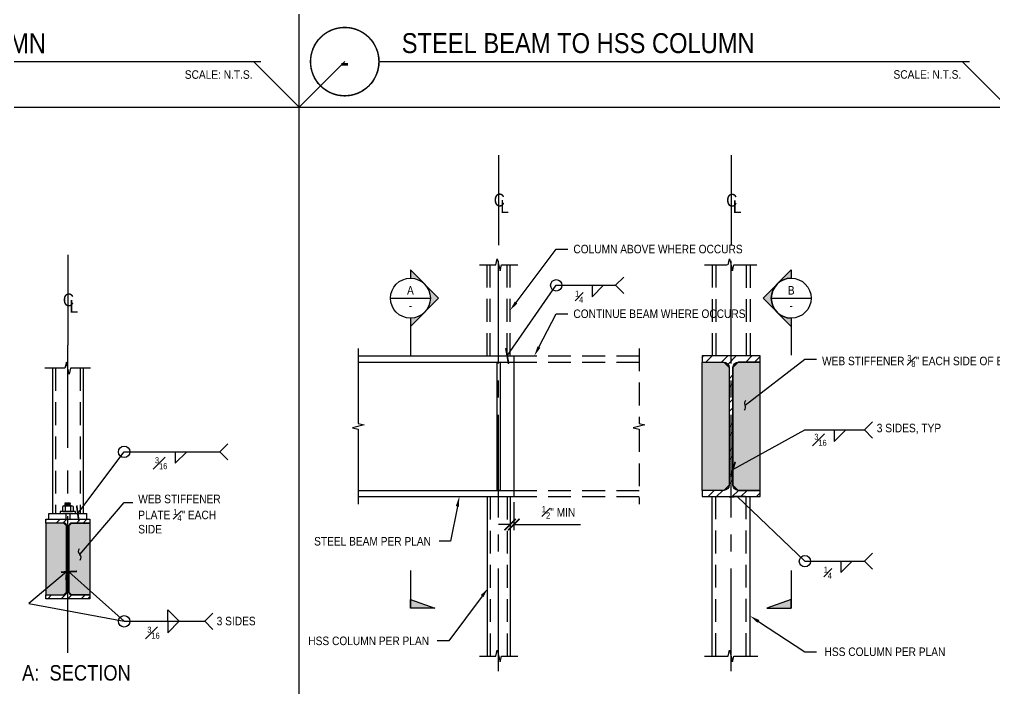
# Model space of a CAD drawing. Header units: inches. Extents: x -16404 to 14624, y -1591 to 16152.
# Drawn here: x -8579.1 to -8450.9, y 8639.5 to 8727.5 of the extents above; entities that cross this region are included whole.
import ezdxf
from ezdxf import colors
from ezdxf.entities.mleader import LeaderData, LeaderLine
from ezdxf.enums import TextEntityAlignment as Align
from ezdxf.math import Vec2, Vec3

# ---------------------------------------------------------------- set-up
doc = ezdxf.new("R2010")
doc.units = ezdxf.units.IN
doc.header["$LTSCALE"] = 24
doc.header["$MEASUREMENT"] = 0
for name, pattern in [('CENTER2', [1.125, 0.75, -0.125, 0.125, -0.125]), ('DASHED2', [0.375, 0.25, -0.125]), ('HIDDEN2', [0.1875, 0.125, -0.0625]), ('PHANTOM2', [1.25, 0.625, -0.125, 0.125, -0.125, 0.125, -0.125])]:
    doc.linetypes.add(name, pattern=pattern)
doc.layers.get('0').update_dxf_attribs({"linetype": 'CONTINUOUS'})
doc.layers.get('DefPoints').update_dxf_attribs({"color": 251, "linetype": 'CONTINUOUS'})
for name, color, linetype in [('S-ANNO-DIMS', 2, 'CONTINUOUS'), ('S-ANNO-NOTE', 4, 'CONTINUOUS'), ('S-BOLT', 2, 'CONTINUOUS'), ('S-BREAK', 2, 'CONTINUOUS'), ('S-DETL-SYMB', 4, 'CONTINUOUS'), ('S-DETL-SYMB @ 1', 4, 'CONTINUOUS'), ('S-GRID', 1, 'CENTER2'), ('S-STEEL', 4, 'CONTINUOUS'), ('S-WOOD', 3, 'CONTINUOUS')]:
    doc.layers.add(name, color=color, linetype=linetype)
doc.layers.add('S-ANNO-GRID-NONPLOT', color=251, linetype='CONTINUOUS', plot=False)
doc.layers.add('S-HATCH1', color=1, linetype='CONTINUOUS', transparency=0.5)
doc.layers.add('S-POCHE-237', color=7, linetype='CONTINUOUS', true_color=0xededed, transparency=0.8)
doc.styles.add('Arial', font='arial.ttf', dxfattribs={"width": 0.85})
doc.dimstyles.new('DIM-12$0', dxfattribs={"dimscale": 12, "dimtxt": 0.09375, "dimasz": 0.109375, "dimexe": 0.0625, "dimexo": 0.0625, "dimgap": 0.0625, "dimtad": 1, "dimdec": 4, "dimzin": 11, "dimdsep": 46, "dimlunit": 4, "dimtxsty": 'Arial', "dimblk": 'ARCHTICK', "dimblk1": 'ARCHTICK', "dimblk2": 'ARCHTICK', "dimsah": 1, "dimcen": 0.125, "dimdle": 0.0625, "dimclrd": 256, "dimclre": 256, "dimclrt": 4, "dimadec": 0, "dimazin": 0, "dimtfac": 0.75, "dimtdec": 4, "dimtofl": 0, "dimtmove": 0, "dimatfit": 3, "dimldrblk": 'ARCHTICK', "dimfxl": 1, "dimfrac": 1, "dimtolj": 1, "dimtzin": 11, "dimarcsym": 0})
doc.dimstyles.new('DIM-12$7', dxfattribs={"dimscale": 12, "dimtxt": 0.09375, "dimasz": 0.125, "dimexe": 0.0625, "dimexo": 0.0625, "dimgap": 0.0625, "dimtad": 1, "dimdec": 4, "dimzin": 11, "dimdsep": 46, "dimlunit": 4, "dimtxsty": 'Arial', "dimblk": 'ARCHTICK', "dimcen": 0.125, "dimclrd": 256, "dimclre": 256, "dimclrt": 4, "dimadec": 0, "dimazin": 0, "dimtfac": 0.75, "dimtdec": 4, "dimtofl": 0, "dimtmove": 0, "dimatfit": 3, "dimldrblk": 'ARCHTICK', "dimfxl": 1, "dimfrac": 1, "dimtolj": 1, "dimtzin": 11, "dimarcsym": 0})

# ---------------------------------------------------------------- blocks, each defined once
blk = doc.blocks.new('nut-f-h')
for p, q in [((-0.8434029062834156, -0.0625), (-0.8434029062834156, 0)), ((0.8440970937165844, 0), (-0.8434029062834156, 0)), ((0.8440970937165844, -0.0625), (0.8440970937165844, 0)), ((-0.8434029062834156, -0.0625), (-0.9381941874331119, -0.0625)), ((-0.9381941874331119, -0.8749999999974563), (-0.9381941874331119, -0.0625)), ((0.8440970937165844, -0.0625), (-0.8434029062834156, -0.0625)), ((0.703298546858278, -1.000000250969521), (-0.7039927342914183, -1.000000250969521)), ((-0.3917468275688663, -1), (-0.4999999973652649, -1.062499996722579)), ((-0.5, -1.062500000087567), (0.5, -1.125)), ((-0.3917468181077624, -1.124999996722579), (-0.4999999935808148, -1.062499996722579)), ((-0.3917468218922124, -1.124999996722579), (-0.4999999973652649, -1.187499996722579)), ((-0.5, -1.187500000087567), (0.5, -1.25)), ((-0.3917468181077908, -1.249999996722579), (-0.4999999935808432, -1.187499996722579)), ((-0.3917468218922124, -1.249999996722579), (-0.4999999973652649, -1.312499996722579)), ((-0.5, -1.312500000087553), (0.5, -1.375)), ((-0.3917468181077908, -1.374999996722579), (-0.4999999935808432, -1.312499996722579)), ((-0.3917468218922124, -1.374999996722579), (-0.4999999973652649, -1.437499996722579)), ((-0.5, -1.437500000087553), (0.08775216669600638, -1.474234510454593)), ((-0.3917468181077766, -1.499999996722579), (-0.499999993580829, -1.437499996722579)), ((-0.4690970937165844, -0.87500000000027), (-0.4690970937165844, -0.0625)), ((0.3917468199999945, -1.0625), (-0.3917468298866424, -1)), ((0.3917468199999945, -1.1875), (-0.3917468322786988, -1.124999999809177)), ((0.3917468199999945, -1.3125), (-0.3917468322786988, -1.249999999809177)), ((0.3917468199999945, -1.4375), (-0.3917468322786988, -1.374999999809177)), ((-0.3917468275688805, -1.5), (0.5, -1.5)), ((-0.3917468218922124, -1.499999996722579), (-0.3917468275688805, -1.5)), ((0.5, -1), (0.3917468245269475, -1.0625)), ((0.5, -1.125), (0.3917468245269475, -1.0625)), ((0.5, -1.125), (0.3917468245269475, -1.1875)), ((0.5, -1.25), (0.3917468245269475, -1.1875)), ((0.5, -1.25), (0.3917468245269475, -1.3125)), ((0.5, -1.374999999999986), (0.3917468245269475, -1.312499999999986)), ((0.5, -1.375), (0.3917468245269475, -1.4375)), ((0.5, -1.5), (0.3917468245269333, -1.4375)), ((0.4690970937165844, -0.8750000000032543), (0.4690970937165844, -0.0625)), ((0.9381941874331403, -0.0625), (0.8440970937165844, -0.0625)), ((0.9381941874331261, -0.8750000000032543), (0.9381941874331403, -0.0625))]:
    blk.add_line(p, q)
for centre, radius, start, end in [((-0.7036456405748623, -0.717448965856704), 0.2825514983024366, 213.8900615597738, 326.1099384402262), ((0, -0.05729166666662877), 0.9427083333333729, 240.158275835316, 299.8417241646839), ((0.7036456405748481, -0.7174489658567182), 0.2825514983024169, 213.8900615597729, 326.109938440227)]:
    blk.add_arc(centre, radius, start, end)
blk = doc.blocks.new('SCAD-W10X30')
blk.add_lwpolyline([(2.905000000000001, -4.725000000000001), (2.905000000000001, -5.235000000000003), (-2.904999999999998, -5.235000000000003), (-2.904999999999998, -4.725000000000001), (-0.5, -4.725000000000001, 0.414213562373095), (-0.1499999999999986, -4.375), (-0.1499999999999986, 4.375, 0.414213562373095), (-0.5, 4.725000000000001), (-2.904999999999998, 4.725000000000001), (-2.904999999999998, 5.234999999999999), (2.905000000000001, 5.234999999999999), (2.905000000000001, 4.725000000000001), (0.5, 4.725000000000001, 0.414213562373095), (0.1499999999999986, 4.375), (0.1499999999999986, -4.375, 0.4142135623730949), (0.5, -4.725000000000001)], format="xyb", close=True)
blk = doc.blocks.new('_ARCHTICK')
at = {"color": 0, "linetype": 'ByBlock', "const_width": 0.15}
blk.add_lwpolyline([(-0.5, -0.5), (0.5, 0.5)], dxfattribs=at)
blk = doc.blocks.new('*U321')
at = {"const_width": 0.1875}
for points in [[(-4.5, 1.2e-15, -1), (4.5, 0, 3.732050807568882)], [(-4.5, 0, 1), (4.5, 0, -3.732050807568882)]]:
    blk.add_lwpolyline(points, format="xyb", dxfattribs=at)
blk.add_lwpolyline([(4.5, 0), (82.20909887525063, 0)], dxfattribs=at)
blk.add_circle((0, 0), 4.5)
at = {"style": 'Arial', "width": 0.85}
for tag, p in [('DWG_TITLE_1', (7.5, 6.1875)), ('DWG_TITLE_2', (7.5, 2.4375))]:
    blk.add_attdef(tag, text='', height=2.625, dxfattribs=at).set_placement(p, align=Align.MIDDLE_LEFT)
blk.add_attdef('#', text='', height=3, dxfattribs=at).set_placement((0, 0), align=Align.MIDDLE_CENTER)
blk.add_attdef('SCALE', text='', height=1.125, dxfattribs=at).set_placement((81.08409887525063, -1.125), align=Align.TOP_RIGHT)
blk = doc.blocks.new('W18x71')
at = {"layer": 'S-HATCH1'}
h = blk.add_hatch(dxfattribs=at)
h.set_pattern_fill('STEEL', color=256, scale=18, style=0)
h.set_pattern_definition([(45, (-259.0769924828237, -416.8763912706335), (-1.590990257669732, 1.590990257669732), []), (45, (-259.0769924828237, -415.7513912706335), (-1.590990257669732, 1.590990257669732), [])])
edge = h.paths.add_edge_path()
edge.add_line((3.8125, -9.25), (3.8125, -8.4375))
edge.add_line((3.8125, -8.4375), (0.9375, -8.4375))
edge.add_arc((0.9375, -7.75), 0.6875, 180, 270, ccw=False)
edge.add_line((0.25, -7.75), (0.25, 7.75))
edge.add_arc((0.9375, 7.75), 0.6875, 90, 180, ccw=False)
edge.add_line((0.9375, 8.4375), (3.8125, 8.4375))
edge.add_line((3.8125, 8.4375), (3.8125, 9.25))
edge.add_line((3.8125, 9.25), (-3.8125, 9.25))
edge.add_line((-3.8125, 9.25), (-3.8125, 8.4375))
edge.add_line((-3.8125, 8.4375), (-0.9375, 8.4375))
edge.add_arc((-0.9375, 7.75), 0.6875, 0, 90, ccw=False)
edge.add_line((-0.25, 7.75), (-0.25, -7.75))
edge.add_arc((-0.9375, -7.75), 0.6875, -90, 0, ccw=False)
edge.add_line((-0.9375, -8.4375), (-3.8125, -8.4375))
edge.add_line((-3.8125, -8.4375), (-3.8125, -9.25))
edge.add_line((-3.8125, -9.25), (3.8125, -9.25))
at = {"layer": 'S-STEEL'}
blk.add_lwpolyline([(3.8125, -9.25), (3.8125, -8.4375), (0.9375, -8.4375, -0.4142135623730958), (0.25, -7.75), (0.25, 7.75, -0.4142135623730958), (0.9375, 8.4375), (3.8125, 8.4375), (3.8125, 9.25), (-3.8125, 9.25), (-3.8125, 8.4375), (-0.9375, 8.4375, -0.4142135623730952), (-0.25, 7.75), (-0.25, -7.75, -0.4142135623730952), (-0.9375, -8.4375), (-3.8125, -8.4375), (-3.8125, -9.25)], format="xyb", close=True, dxfattribs=at)
blk = doc.blocks.new('*D1092')
at = {"layer": 'DefPoints', "color": 0, "transparency": 16777216}
for p in [(-8514.575475028178, 8664.766499146152), (-8514.075475028178, 8664.766499146152), (-8514.075475028178, 8661.086393393043)]:
    blk.add_point(p, dxfattribs=at)
at = {"layer": 'S-ANNO-DIMS', "lineweight": -2, "transparency": 16777216}
for p, q in [((-8514.575475028178, 8664.016499146152), (-8514.575475028178, 8660.336393393043)), ((-8514.075475028178, 8664.016499146152), (-8514.075475028178, 8660.336393393043)), ((-8514.575475028178, 8661.086393393043), (-8516.075475028178, 8661.086393393043)), ((-8514.075475028178, 8661.086393393043), (-8505.3226239453, 8661.086393393043))]:
    blk.add_line(p, q, dxfattribs=at)
at = {"layer": 'S-ANNO-DIMS', "lineweight": -2, "transparency": 16777216, "xscale": 1.5, "yscale": 1.5, "zscale": 1.5}
blk.add_blockref('_ARCHTICK', (-8514.575475028178, 8661.086393393043), dxfattribs=at)
at = {"layer": 'S-ANNO-DIMS', "lineweight": -2, "transparency": 16777216, "xscale": 1.5, "yscale": 1.5, "zscale": 1.5, "rotation": 180}
blk.add_blockref('_ARCHTICK', (-8514.075475028178, 8661.086393393043), dxfattribs=at)
at = {"layer": 'S-ANNO-DIMS', "color": 4, "transparency": 16777216, "insert": (-8508.199049486739, 8662.683980364394), "char_height": 1.125, "attachment_point": 5, "style": 'Arial'}
blk.add_mtext('\\A1;{\\H0.75x;\\S1#2;}" MIN', dxfattribs=at)
blk = doc.blocks.new('_Integral')
at = {"color": 0, "linetype": 'ByBlock', "lineweight": -2}
for centre, start, end in [((0.44488802, -0.09133463), 101.9999999980396, 167.9999999799194), ((-0.44488802, 0.09133463), 282.0000000215427, 348.0000000034225)]:
    blk.add_arc(centre, 0.45416667, start, end, dxfattribs=at)
blk = doc.blocks.new('*U347')
at = {"layer": 'S-DETL-SYMB'}
h = blk.add_hatch(color=4, dxfattribs=at)
edge = h.paths.add_edge_path()
edge.add_line((2.00990860559658e-16, -0.2186638013036157), (2.512692598369578e-16, -0.3092373134036285))
edge.add_line((2.512692598369578e-16, -0.3092373134036285), (-0.3092373134036276, -8.326672684688674e-16))
edge.add_line((-0.3092373134036276, -8.062276525056651e-16), (5.551115123125783e-17, 0.3092373134036273))
edge.add_line((6.3316850012998e-17, 0.3092373134036273), (2.689652248802715e-16, 0.2186638013036141))
edge.add_arc((3.684991154925982e-16, -7.771561172376096e-16), 0.2186638013036149, 90.00000000000001, 269.9999999999999)
blk.add_line((-0.218663801303615, -2.553819195925602e-16), (0.2186638013036148, -4.107518951825337e-16), dxfattribs=at)
at = {"layer": 'S-DETL-SYMB', "color": 2, "linetype": 'PHANTOM2'}
for p, q in [((6.422000482629853e-17, -0.3125000000000007), (1.599493160107956e-16, -0.6257543621991327)), ((2.360588109794749e-15, -2.986030690630658), (2.417603591603951e-15, -3.398811515046192))]:
    blk.add_line(p, q, dxfattribs=at)
at = {"layer": 'S-DETL-SYMB'}
blk.add_lwpolyline([(2.00990860559658e-16, -0.2186638013036157), (2.512692598369578e-16, -0.3092373134036285), (-0.3092373134036276, -8.062276525056651e-16), (6.3316850012998e-17, 0.3092373134036273), (2.689652248802715e-16, 0.2186638013036141, 0.9999999999999994)], format="xyb", close=True, dxfattribs=at)
blk.add_lwpolyline([(1.691277598709462e-15, -3.302876561751491), (-0.2672128219740753, -3.398811515046192), (1.74453219571652e-15, -3.398811515046192)], close=True, dxfattribs=at)
blk.add_circle((-5.551115123125783e-17, -2.553819195925602e-16), 0.2186638013036149, dxfattribs=at)
blk.add_solid([(-0.2672128219740753, -3.398811515046192), (1.691277598709462e-15, -3.302876561751491), (1.74453219571652e-15, -3.398811515046192)], dxfattribs=at)
at = {"layer": 'S-DETL-SYMB', "style": 'Arial', "width": 0.85, "flags": 8}
blk.add_attdef('VIEWNUMBER', text='', height=0.09375, dxfattribs=at).set_placement((5.551115123125783e-16, 0.01084026003146799), align=Align.BOTTOM_CENTER)
blk.add_attdef('SHEETNUMBER', text='', height=0.09375, dxfattribs=at).set_placement((-5.551115123125783e-17, -0.03245903127293237), align=Align.TOP_CENTER)
blk = doc.blocks.new('CL-V12')
at = {"layer": 'DefPoints'}
blk.add_line((0, 5.936025320726912), (0, -5.936025320726912), dxfattribs=at)
at = {"layer": 'S-ANNO-NOTE', "color": 4, "char_height": 1.6875, "attachment_point": 5, "style": 'Arial'}
for s, insert, width in [('C', (0.0879226104952977, 0), 1.384716916780355), ('L', (0.7932882397290086, -0.8449597052604076), 1.059878922237381)]:
    blk.add_mtext(s, dxfattribs=dict(at, insert=insert, width=width))
blk = doc.blocks.new('*U348')
at = {"layer": 'S-DETL-SYMB'}
h = blk.add_hatch(color=4, dxfattribs=at)
edge = h.paths.add_edge_path()
edge.add_line((3.785712025942849e-16, -0.2186638013036157), (4.296612985857736e-16, -0.3092373134036285))
edge.add_line((4.296612985857736e-16, -0.3092373134036285), (0.309237313403628, -4.440892098500626e-16))
edge.add_line((0.309237313403628, -4.601339611616144e-16), (-5.551115123125783e-17, 0.3092373134036273))
edge.add_line((-7.457367427836876e-17, 0.3092373134036273), (-1.788535538768534e-16, 0.2186638013036141))
edge.add_arc((-3.36622484139177e-17, -7.771561172376098e-16), 0.2186638013036149, -89.99999999999989, 90.00000000000011, ccw=False)
blk.add_line((-0.218663801303615, -2.553819195925602e-16), (0.2186638013036148, -4.107518951825337e-16), dxfattribs=at)
at = {"layer": 'S-DETL-SYMB', "color": 2, "linetype": 'PHANTOM2'}
for p, q in [((6.422000482629853e-17, -0.3125000000000007), (1.599493160107956e-16, -0.6257543621991327)), ((2.392623413107674e-15, -2.986030690630658), (2.449638894916875e-15, -3.398811515046193))]:
    blk.add_line(p, q, dxfattribs=at)
at = {"layer": 'S-DETL-SYMB'}
blk.add_lwpolyline([(3.785712025942849e-16, -0.2186638013036157), (4.296612985857736e-16, -0.3092373134036285), (0.309237313403628, -4.601339611616144e-16), (-7.457367427836876e-17, 0.3092373134036273), (-1.788535538768534e-16, 0.2186638013036141, -0.9999999999999994)], format="xyb", close=True, dxfattribs=at)
blk.add_lwpolyline([(2.34008841205085e-15, -3.302876561751491), (0.2672128219740794, -3.398811515046192), (2.39420275364062e-15, -3.398811515046193)], close=True, dxfattribs=at)
blk.add_circle((-5.551115123125783e-17, -2.553819195925602e-16), 0.2186638013036149, dxfattribs=at)
blk.add_solid([(0.2672128219740794, -3.398811515046192), (2.34008841205085e-15, -3.302876561751491), (2.39420275364062e-15, -3.398811515046193)], dxfattribs=at)
at = {"layer": 'S-DETL-SYMB', "style": 'Arial', "width": 0.85, "flags": 8}
blk.add_attdef('VIEWNUMBER', text='', height=0.09375, dxfattribs=at).set_placement((5.551115123125783e-16, 0.01084026003146799), align=Align.BOTTOM_CENTER)
blk.add_attdef('SHEETNUMBER', text='', height=0.09375, dxfattribs=at).set_placement((-5.551115123125783e-17, -0.03245903127293237), align=Align.TOP_CENTER)
blk = doc.blocks.new('Se_24x36_DETAILS_GRID')
for p, q in [((7.76742490627095, 15.33333333333339), (7.76742490627095, 23.00000000000007)), ((7.767424906271003, 15.33333333333344), (8.267424906293057, 15.83333333335561)), ((3.552713678800501e-15, 15.33333333333338), (7.767424906270949, 15.33333333333338)), ((7.76742490627095, 15.33333333333338), (15.5348498125419, 15.33333333333338)), ((7.767424906270946, 7.66666666666672), (7.767424906270946, 15.33333333333339))]:
    blk.add_line(p, q)
at = {"linetype": 'DASHED2', "ltscale": 0.5}
for p, q in [((7.767424906270946, 15.33333333333338), (7.267424906248898, 15.83333333335554)), ((15.53484981254189, 15.33333333333338), (15.03484981251985, 15.83333333335554))]:
    blk.add_line(p, q, dxfattribs=at)
blk = doc.blocks.new('*U544')
at = {"color": 0, "linetype": 'ByBlock'}
blk.add_lwpolyline([(3.500000000000455, 4.547473508864641e-13), (0.3785735647006732, 4.547473508864641e-13), (0.1892867823507913, -0.7783511929465021), (-0.1892867823507913, 0.7783511929465021), (-0.3785735646970352, 4.547473508864641e-13), (-3.500000000000455, 4.547473508864641e-13)], dxfattribs=at)
blk = doc.blocks.new('*U545')
at = {"color": 0, "linetype": 'ByBlock'}
blk.add_lwpolyline([(2.500000000000455, 4.547473508864641e-13), (0.3785735647006732, 4.547473508864641e-13), (0.1892867823507913, -0.7783511929465021), (-0.1892867823507913, 0.7783511929465021), (-0.3785735646970352, 4.547473508864641e-13), (-2.500000000000455, 4.547473508864641e-13)], dxfattribs=at)
blk = doc.blocks.new('*U546')
at = {"color": 0, "linetype": 'ByBlock'}
blk.add_lwpolyline([(10.24999999999909, 4.547473508864641e-13), (0.3785735647006732, 4.547473508864641e-13), (0.1892867823507913, -0.7783511929465021), (-0.1892867823507913, 0.7783511929465021), (-0.3785735646970352, 4.547473508864641e-13), (-10.24999999999909, 4.547473508864641e-13)], dxfattribs=at)

msp = doc.modelspace()

# ---------------------------------------------------------------- hatches: boundary and pattern name
at = {"layer": 'S-HATCH1'}
h = msp.add_hatch(dxfattribs=at)
h.set_pattern_fill('ANSI32', color=256, scale=5, style=0)
h.set_pattern_definition([(45, (-8632.587948516364, 8595.003642812206), (-1.325825214724776, 1.325825214724777), []), (45, (-8631.704065041366, 8595.003642812206), (-1.325825214724776, 1.325825214724777), [])])
edge = h.paths.add_edge_path()
edge.add_line((-8569.840428456702, 8651.831054592596), (-8569.840428456702, 8651.321054592596))
edge.add_line((-8569.840428456702, 8651.321054592596), (-8575.650428456704, 8651.321054592596))
edge.add_line((-8575.650428456704, 8651.321054592596), (-8575.650428456704, 8651.831054592596))
edge.add_line((-8575.650428456704, 8651.831054592596), (-8573.245428456703, 8651.831054592596))
edge.add_arc((-8573.245428456703, 8652.181054592595), 0.3499999999985448, 270, 360.0000000002977)
edge.add_line((-8572.895428456703, 8652.181054592596), (-8572.895428456703, 8660.931054592596))
edge.add_arc((-8573.245428456703, 8660.931054592598), 0.3500000000003638, 359.9999999997023, 450)
edge.add_line((-8573.245428456703, 8661.281054592597), (-8575.650428456704, 8661.281054592597))
edge.add_line((-8575.650428456704, 8661.281054592597), (-8575.650428456704, 8661.791054592597))
edge.add_line((-8575.650428456704, 8661.791054592597), (-8569.840428456702, 8661.791054592597))
edge.add_line((-8569.840428456702, 8661.791054592597), (-8569.840428456702, 8661.281054592597))
edge.add_line((-8569.840428456702, 8661.281054592597), (-8572.245428456703, 8661.281054592597))
edge.add_arc((-8572.245428456703, 8660.931054592598), 0.3499999999985448, 90, 180.0000000002978)
edge.add_line((-8572.595428456703, 8660.931054592596), (-8572.595428456703, 8652.181054592596))
edge.add_arc((-8572.245428456701, 8652.181054592596), 0.3500000000021828, 180, 269.9999999997022)
edge.add_line((-8572.245428456703, 8651.831054592596), (-8569.840428456702, 8651.831054592596))
at = {"layer": 'S-POCHE-237'}
h = msp.add_hatch(color=256, dxfattribs=at)
h.dxf.hatch_style = 1
h.paths.add_polyline_path([(-8489.320441570682, 8682.453999146148), (-8486.445441570682, 8682.453999146148), (-8485.757941570682, 8681.766499146148), (-8485.757941570682, 8666.266499146152), (-8486.445441570682, 8665.578999146152), (-8489.320441570682, 8665.578999146152)])
h = msp.add_hatch(color=256, dxfattribs=at)
h.dxf.hatch_style = 1
h.paths.add_polyline_path([(-8481.695441570682, 8682.453999146148), (-8484.570441570682, 8682.453999146148), (-8485.257941570682, 8681.766499146148), (-8485.257941570682, 8666.266499146152), (-8484.570441570682, 8665.578999146152), (-8481.695441570682, 8665.578999146152)])
h = msp.add_hatch(color=256, dxfattribs=at)
h.dxf.hatch_style = 1
h.paths.add_polyline_path([(-8575.650428456702, 8661.281054592595), (-8575.650428456702, 8651.831054592598), (-8573.245428456703, 8651.831054592598), (-8572.8954284567, 8652.181054592596), (-8572.8954284567, 8660.931054592596), (-8573.245428456703, 8661.281054592595)])
h = msp.add_hatch(color=256, dxfattribs=at)
h.dxf.hatch_style = 1
h.paths.add_polyline_path([(-8569.840428456704, 8661.281054592595), (-8569.840428456704, 8651.831054592598), (-8572.245428456703, 8651.831054592598), (-8572.595428456705, 8652.181054592596), (-8572.595428456705, 8660.931054592596), (-8572.245428456703, 8661.281054592595)])

# ---------------------------------------------------------------- linework, layer by layer
at = {"layer": 'S-ANNO-DIMS', "color": 1, "linetype": 'CENTER2'}
msp.add_line((-8572.745428456703, 8644.184589132905), (-8572.745428456703, 8684.700778602093), dxfattribs=at)
at = {"layer": 'S-ANNO-NOTE'}
for points in [[(-8499.628483479526, 8691.505544740188), (-8500.6891436513, 8692.56620491197), (-8499.628483479526, 8693.62686508375)], [(-8503.773795616657, 8692.56620491197), (-8503.773795616657, 8691.06620491197), (-8502.27379561666, 8692.56620491197)], [(-8466.921889598878, 8672.471733480115), (-8467.982549770652, 8673.532393651896), (-8466.921889598878, 8674.593053823677)], [(-8471.931955108892, 8673.532393651896), (-8471.931955108892, 8672.032393651896), (-8470.431955108892, 8673.532393651896)], [(-8551.673744661093, 8669.595639997997), (-8552.734404832867, 8670.656300169778), (-8551.673744661093, 8671.716960341559)], [(-8558.602427309146, 8670.656300169778), (-8558.602427309146, 8669.156300169778), (-8557.102427309146, 8670.656300169778)], [(-8466.921889598878, 8655.198029122761), (-8467.982549770652, 8656.258689294542), (-8466.921889598878, 8657.319349466323)], [(-8471.067201736012, 8656.258689294542), (-8471.067201736012, 8654.758689294542), (-8469.567201736012, 8656.258689294542)], [(-8559.602427309146, 8648.351891208395), (-8559.602427309146, 8649.851891208395), (-8558.102427309146, 8648.351891208395)], [(-8553.673744661093, 8647.291231036614), (-8554.734404832867, 8648.351891208395), (-8553.673744661093, 8649.412551380176)], [(-8559.602427309146, 8648.351891208395), (-8559.602427309146, 8646.851891208395), (-8558.102427309146, 8648.351891208395)]]:
    msp.add_lwpolyline(points, dxfattribs=at)
for centre in [(-8508.498916530127, 8692.56620491197), (-8565.326936271798, 8670.656300169778), (-8475.792322649482, 8656.258689294542), (-8565.326936271798, 8648.351891208395)]:
    msp.add_circle(centre, 0.75, dxfattribs=at)
at = {"layer": 'S-BOLT'}
for p, q in [((-8573.00746837613, 8662.541919749072), (-8573.00746837613, 8661.791054592597)), ((-8572.483388537275, 8662.541919749072), (-8572.483388537275, 8661.791054592597))]:
    msp.add_line(p, q, dxfattribs=at)
msp.add_lwpolyline([(-8571.745428456703, 8662.541919749072), (-8571.745428456703, 8662.791919749072), (-8573.745428456703, 8662.791919749072), (-8573.745428456703, 8662.541919749072)], close=True, dxfattribs=at)
at = {"layer": 'S-BREAK'}
msp.add_lwpolyline([(-8569.743123375083, 8681.67054433622), (-8572.366851266299, 8681.670558515207), (-8572.556138048647, 8680.892207322262), (-8572.934711613347, 8682.448909708155), (-8573.123998395695, 8681.670558515207), (-8575.747733538326, 8681.670573424182)], dxfattribs=at)
at = {"layer": 'S-GRID', "color": 1, "linetype": 'CENTER2', "ltscale": 0.75}
for p, q in [((-8516.075475028178, 8641.784717958775), (-8516.075475028178, 8697.840336245603)), ((-8485.507941570682, 8641.784717958775), (-8485.507941570682, 8697.814234007825))]:
    msp.add_line(p, q, dxfattribs=at)
at = {"layer": 'S-STEEL', "color": 2, "linetype": 'HIDDEN2'}
for p, q in [((-8517.575475028178, 8683.266499146148), (-8517.575475028178, 8695.257389739838)), ((-8517.200475028178, 8683.266499146148), (-8517.200475028178, 8695.257389739838)), ((-8514.950475028178, 8683.266499146148), (-8514.950475028178, 8695.257389739838)), ((-8514.575475028178, 8683.266499146148), (-8514.575475028178, 8695.257389739838)), ((-8488.007941570682, 8695.257389739842), (-8488.007941570682, 8683.266499146152)), ((-8487.507941570682, 8695.257389739842), (-8487.507941570682, 8683.266499146152)), ((-8483.507941570682, 8695.24976494038), (-8483.507941570682, 8683.266499146152)), ((-8483.007941570682, 8695.24976494038), (-8483.007941570682, 8683.266499146152)), ((-8514.075475028178, 8683.266499146148), (-8497.609924430908, 8683.266499146148)), ((-8574.372300960087, 8681.670573424182), (-8574.372300960087, 8662.541919749072)), ((-8571.118555953319, 8681.670573424182), (-8571.118555953319, 8662.541919749072)), ((-8514.075475028178, 8682.453999146148), (-8497.609924430908, 8682.453999146148)), ((-8517.200475028178, 8664.766499146152), (-8517.200475028178, 8643.784717958772)), ((-8514.950475028178, 8664.766499146152), (-8514.950475028178, 8643.784717958772)), ((-8514.075475028178, 8665.578999146152), (-8497.609924430908, 8665.578999146152)), ((-8514.075475028178, 8664.766499146152), (-8497.609924430908, 8664.766499146152)), ((-8487.507941570682, 8643.784717958772), (-8487.507941570682, 8664.766499146148)), ((-8483.507941570682, 8643.79234275823), (-8483.507941570682, 8664.766499146148))]:
    msp.add_line(p, q, dxfattribs=at)
at = {"layer": 'S-STEEL'}
for p, q in [((-8534.541025625447, 8683.266499146148), (-8514.075475028178, 8683.266499146148)), ((-8514.075475028178, 8683.266499146148), (-8514.075475028178, 8664.766499146152)), ((-8574.747733538323, 8681.670573424182), (-8574.747733538323, 8662.541919749072)), ((-8570.743123375083, 8681.670573424182), (-8570.743123375083, 8662.541919749072)), ((-8534.541025625447, 8682.453999146148), (-8514.075475028178, 8682.453999146148)), ((-8534.541025625447, 8665.578999146152), (-8514.075475028178, 8665.578999146152)), ((-8534.541025625447, 8664.766499146152), (-8514.075475028178, 8664.766499146152)), ((-8517.575475028178, 8664.766499146152), (-8517.575475028178, 8643.784717958772)), ((-8514.575475028178, 8664.766499146152), (-8514.575475028178, 8643.784717958772)), ((-8488.007941570682, 8643.784717958772), (-8488.007941570682, 8664.766499146148)), ((-8483.007941570682, 8643.79234275823), (-8483.007941570682, 8664.766499146148)), ((-8575.248374845229, 8662.541919749072), (-8570.242482068177, 8662.541919749072)), ((-8575.248374845229, 8661.791054592597), (-8575.248374845229, 8662.541919749072)), ((-8570.242482068177, 8661.791054592597), (-8570.242482068177, 8662.541919749072)), ((-8575.248374845229, 8661.791054592597), (-8570.242482068177, 8661.791054592597))]:
    msp.add_line(p, q, dxfattribs=at)
for points in [[(-8516.262975028178, 8682.453999146148), (-8515.887975028178, 8682.453999146148), (-8515.887975028178, 8665.578999146152), (-8516.262975028178, 8665.578999146152)], [(-8489.320441570682, 8682.453999146148), (-8486.445441570682, 8682.453999146148), (-8485.757941570682, 8681.766499146148), (-8485.757941570682, 8666.266499146152), (-8486.445441570682, 8665.578999146152), (-8489.320441570682, 8665.578999146152)], [(-8481.695441570682, 8682.453999146148), (-8484.570441570682, 8682.453999146148), (-8485.257941570682, 8681.766499146148), (-8485.257941570682, 8666.266499146152), (-8484.570441570682, 8665.578999146152), (-8481.695441570682, 8665.578999146152)], [(-8575.650428456702, 8661.281054592595), (-8575.650428456702, 8651.831054592598), (-8573.245428456703, 8651.831054592598), (-8572.8954284567, 8652.181054592596), (-8572.8954284567, 8660.931054592596), (-8573.245428456703, 8661.281054592595)], [(-8569.840428456704, 8661.281054592595), (-8569.840428456704, 8651.831054592598), (-8572.245428456703, 8651.831054592598), (-8572.595428456705, 8652.181054592596), (-8572.595428456705, 8660.931054592596), (-8572.245428456703, 8661.281054592595)]]:
    msp.add_lwpolyline(points, close=True, dxfattribs=at)

# ---------------------------------------------------------------- block references
at = {"layer": 'S-ANNO-GRID-NONPLOT', "xscale": 12, "yscale": 12, "zscale": 12}
msp.add_blockref('Se_24x36_DETAILS_GRID', (-8635.531402634188, 8531.999999999998), dxfattribs=at)
at = {"layer": 'S-ANNO-NOTE'}
for p in [(-8629.531402634188, 8721.988469960486), (-8536.322303758672, 8722.000000000266)]:
    msp.add_blockref('*U321', p, dxfattribs=at).add_auto_attribs({'#': '-', 'DWG_TITLE_2': 'STEEL BEAM TO HSS COLUMN', 'SCALE': 'SCALE: N.T.S.'})
for p in [(-8516.075475028178, 8703.77636156633), (-8485.507941570682, 8703.750259328552), (-8572.745428456703, 8690.63680392282)]:
    msp.add_blockref('CL-V12', p, dxfattribs=at)
at = {"layer": 'S-BOLT', "xscale": 0.75, "yscale": 0.75, "zscale": 0.75, "rotation": 180}
msp.add_blockref('nut-f-h', (-8572.745428456703, 8662.791919749072), dxfattribs=at)
at = {"layer": 'S-BREAK'}
for name, p, rotation in [('*U546', (-8534.541025625447, 8674.016499146148), 89.99999999999997), ('*U545', (-8516.075475028178, 8643.784717958775), 180), ('*U544', (-8485.507941570682, 8643.784717958775), 180)]:
    msp.add_blockref(name, p, dxfattribs=dict(at, rotation=rotation))
at = {"layer": 'S-BREAK', "linetype": 'HIDDEN2', "rotation": 89.99999999999997}
msp.add_blockref('*U546', (-8497.609924430908, 8674.016499146148), dxfattribs=at)
at = {"layer": 'S-DETL-SYMB @ 1', "xscale": 12, "yscale": 12, "zscale": 12}
for name, p, values in [('*U348', (-8527.678496770535, 8690.872221371561), {'VIEWNUMBER': 'A', 'SHEETNUMBER': '-'}), ('*U347', (-8477.59790437113, 8690.872221371561), {'VIEWNUMBER': 'B', 'SHEETNUMBER': '-'})]:
    msp.add_blockref(name, p, dxfattribs=at).add_auto_attribs(values)
at = {"layer": 'S-STEEL', "color": 2, "linetype": 'HIDDEN2', "rotation": 180}
for name, p in [('*U545', (-8516.075475028178, 8695.257389739842)), ('*U544', (-8485.507941570682, 8695.257389739842))]:
    msp.add_blockref(name, p, dxfattribs=at)
at = {"layer": 'S-STEEL'}
msp.add_blockref('SCAD-W10X30', (-8572.745428456703, 8656.556054592596), dxfattribs=at)
at = {"layer": 'S-WOOD'}
msp.add_blockref('W18x71', (-8485.507941570682, 8674.016499146152), dxfattribs=at)

# ---------------------------------------------------------------- texts
at = {"layer": 'S-ANNO-NOTE', "color": 4, "char_height": 1.125, "attachment_point": 1, "style": 'Arial'}
for s, insert, width in [('\\A1;{\\H0.7x;\\S1#4;}', (-8506.031059621113, 8691.85670813568), 2.090328684398628), ('3 SIDES, TYP', (-8466.345396738612, 8674.350459491825), 18.90944193721907), ('\\A1;{\\H0.7x;\\S3#16;}', (-8474.558455283866, 8673.02359282116), 2.090328684398628), ('\\A1;{\\H0.7x;\\S3#16;}', (-8561.283180041712, 8669.946803393492), 2.090328684398628), ('\\A1;WEB STIFFENER PLATE {\\H0.7x;\\S1#4;}" EACH SIDE', (-8563.476606997861, 8665.01448370299), 12.04710521828104), ('\\A1;{\\H0.7x;\\S1#4;}', (-8473.324465740468, 8655.549192518252), 2.090328684398628), ('\\A1;3 SIDES', (-8553.161350712318, 8648.952211483558), 22.50393974604049), ('\\A1;{\\H0.7x;\\S3#16;}', (-8562.283180041712, 8647.642394432109), 2.090328684398628)]:
    msp.add_mtext(s, dxfattribs=dict(at, insert=insert, width=width))
at = {"layer": 'S-ANNO-NOTE', "color": 6, "insert": (-8571.609620827083, 8640.530788102993), "char_height": 2.025, "width": 31.08006526517906, "attachment_point": 8, "style": 'Arial'}
msp.add_mtext('A:  SECTION', dxfattribs=at)

# ---------------------------------------------------------------- dimensions: what is measured, and where the dimension line sits
at = {"layer": 'S-ANNO-DIMS'}
dim = msp.add_linear_dim(base=(-8514.075475028178, 8661.086393393043), p1=(-8514.575475028178, 8664.766499146152), p2=(-8514.075475028178, 8664.766499146152), text='<> MIN', dimstyle='DIM-12$0', override={"dimasz": 0.125, "dimsah": 0, "dimdle": 0}, dxfattribs=at)
dim.commit()
dim.dimension.update_dxf_attribs({"geometry": '*D1092', "text_midpoint": (-8508.199049486739, 8662.683980364394)})

# ---------------------------------------------------------------- leaders
for points in [[(-8514.950475028178, 8683.266499146148), (-8508.498916530127, 8692.56620491197), (-8500.6891436513, 8692.56620491197)], [(-8485.257941570682, 8668.31887771976), (-8475.792322649482, 8673.532393651896), (-8467.982549770652, 8673.532393651896)], [(-8571.428517816687, 8662.541919749072), (-8565.326936271798, 8670.656300169778), (-8552.734404832867, 8670.656300169778)], [(-8484.708928415377, 8664.766499146152), (-8475.792322649482, 8656.258689294542), (-8467.982549770652, 8656.258689294542)], [(-8572.895428456704, 8654.872522995478), (-8577.855654763614, 8650.70467305029), (-8565.326936271798, 8648.351891208395)], [(-8572.595428456705, 8654.872522995478), (-8565.326936271798, 8648.351891208395), (-8554.734404832867, 8648.351891208395)]]:
    msp.add_leader(points, dimstyle='DIM-12$7', dxfattribs=at)
msp.add_leader([(-8571.181546144795, 8657.162257742932), (-8565.326936271798, 8664.005438831862), (-8564.201936271798, 8664.005438831862)], dimstyle='DIM-12$7', override={"dimldrblk": 'Integral'}, dxfattribs=at)
at = {"layer": 'S-ANNO-NOTE'}
ml = msp.add_multileader_mtext('Standard', dxfattribs=at)
ml.set_content('COLUMN ABOVE WHERE OCCURS', color=256, style='Arial')
ml.set_leader_properties(color=2)
ml.build(insert=Vec2(0, 0))
ml.multileader.update_dxf_attribs({"dogleg_length": 0.36, "arrow_head_size": 1.3125, "scale": 12})
ctx = ml.context
ctx.base_point, ctx.scale, ctx.char_height, ctx.arrow_head_size, ctx.landing_gap_size, ctx.plane_origin = Vec3(-8506.998916530127, 8697.32716213662), 12, 1.125, 1.3125, 0.75, Vec3(-8531.165984445459, 8991.024147056765)
notes = []
notes.append((ctx, [(0, (1, 1, 0), (-8508.498916530127, 8697.32716213662), (1, 0), 1.500000000000008, [(0, [(-8514.575475028178, 8689.261944442993)], 0, [])])]))
ctx.mtext.insert, ctx.mtext.width, ctx.mtext.flow_direction = Vec3(-8506.248916530127, 8697.899254564998), 12.99196965972533, 5
ml = msp.add_multileader_mtext('Standard', dxfattribs=at)
ml.set_content('CONTINUE BEAM WHERE OCCURS', color=256, style='Arial')
ml.set_leader_properties(color=2)
ml.build(insert=Vec2(0, 0))
ml.multileader.update_dxf_attribs({"dogleg_length": 0.36, "arrow_head_size": 1.3125, "scale": 12})
ctx = ml.context
ctx.base_point, ctx.scale, ctx.char_height, ctx.arrow_head_size, ctx.landing_gap_size, ctx.plane_origin = Vec3(-8506.998916530127, 8688.815420347475), 12, 1.125, 1.3125, 0.75, Vec3(-8531.165984445459, 8985.400468545171)
notes.append((ctx, [(0, (1, 1, 0), (-8508.498916530127, 8688.815420347475), (1, 0), 1.500000000000008, [(0, [(-8511.389286087444, 8683.266499146148)], 0, [])])]))
ctx.mtext.insert, ctx.mtext.width, ctx.mtext.flow_direction = Vec3(-8506.248916530127, 8689.387512775853), 12.99196965972533, 5
ml = msp.add_multileader_mtext('Standard', dxfattribs=at)
ml.set_content('\\A1;{\\C4;WEB STIFFENER \\H0.69999x;\\S3#8;\\H1.4286x;" EACH SIDE OF BEAM, CENTERED ON COLUMN, TYP}', color=256, style='Arial')
ml.set_leader_properties(color=2)
ml.set_arrow_properties(name='INTEGRAL')
ml.build(insert=Vec2(0, 0))
ml.multileader.update_dxf_attribs({"dogleg_length": 0.36, "arrow_head_size": 1.3125, "scale": 12})
ctx = ml.context
ctx.base_point, ctx.scale, ctx.char_height, ctx.arrow_head_size, ctx.landing_gap_size, ctx.plane_origin = Vec3(-8474.292322649482, 8682.835684810887), 12, 1.125, 1.3125, 0.75, Vec3(-8521.000349827806, 8980.333800555649)
notes.append((ctx, [(0, (1, 1, 0), (-8475.792322649482, 8682.835684810887), (1, 0), 1.500000000000008, [(0, [(-8483.67082133421, 8676.780321689717)], 0, [])])]))
ctx.mtext.insert, ctx.mtext.width, ctx.mtext.defined_height, ctx.mtext.flow_direction = Vec3(-8473.542322649482, 8683.398184810887), 16.95482132959751, 6.14030354897996, 5
ml = msp.add_multileader_mtext('Standard', dxfattribs=at)
ml.set_content('STEEL BEAM PER PLAN', color=4, style='Arial')
ml.set_leader_properties(color=2)
ml.build(insert=Vec2(0, 0))
ml.multileader.update_dxf_attribs({"dogleg_length": 0.36, "arrow_head_size": 1.3125, "scale": 12})
ctx = ml.context
ctx.base_point, ctx.scale, ctx.char_height, ctx.arrow_head_size, ctx.landing_gap_size, ctx.plane_origin = Vec3(-8541.259078508217, 8658.877927480296), 12, 1.125, 1.3125, 1.08, Vec3(-8502.637367735744, 8955.462975677992)
ctx.text_align_type = 2
notes.append((ctx, [(0, (1, 1, 0), (-8522.400834988435, 8658.877927480296), (-1, 0), 1.500000000000008, [(0, [(-8521.254678232464, 8664.766499146152)], 0, [])])]))
ctx.mtext.insert, ctx.mtext.width, ctx.mtext.alignment, ctx.mtext.flow_direction = Vec3(-8524.980834988433, 8659.45001990867), 15.21359153629282, 3, 5
ml = msp.add_multileader_mtext('Standard', dxfattribs=at)
ml.set_content('HSS COLUMN PER PLAN', color=4, style='Arial')
ml.set_leader_properties(color=2)
ml.build(insert=Vec2(0, 0))
ml.multileader.update_dxf_attribs({"dogleg_length": 0.36, "arrow_head_size": 1.3125, "scale": 12})
ctx = ml.context
ctx.base_point, ctx.scale, ctx.char_height, ctx.arrow_head_size, ctx.landing_gap_size, ctx.plane_origin = Vec3(-8534.99763824316, 8645.781502236388), 12, 1.125, 1.3125, 1.08, Vec3(-8502.637367735744, 8944.452445214027)
ctx.text_align_type = 2
notes.append((ctx, [(0, (1, 1, 0), (-8522.64724346144, 8645.781502236388), (-1, 0), 1.500000000000008, [(0, [(-8517.466587969837, 8652.720619978105)], 0, [])])]))
ctx.mtext.insert, ctx.mtext.width, ctx.mtext.alignment, ctx.mtext.flow_direction = Vec3(-8525.227243461442, 8646.344385933522), 8.808619542974082, 3, 5
ml = msp.add_multileader_mtext('Standard', dxfattribs=at)
ml.set_content('HSS COLUMN PER PLAN', color=4, style='Arial')
ml.set_leader_properties(color=2)
ml.build(insert=Vec2(0, 0))
ml.multileader.update_dxf_attribs({"dogleg_length": 0.36, "arrow_head_size": 1.3125, "scale": 12})
ctx = ml.context
ctx.base_point, ctx.scale, ctx.char_height, ctx.arrow_head_size, ctx.landing_gap_size, ctx.plane_origin = Vec3(-8474.292322649482, 8644.346450319468), 12, 1.125, 1.3125, 1.08, Vec3(-8521.000349827806, 8939.247191827779)
notes.append((ctx, [(0, (1, 1, 0), (-8475.792322649482, 8644.346450319468), (1, 0), 1.500000000000008, [(0, [(-8483.007941570682, 8649.053763062262)], 0, [])])]))
ctx.mtext.insert, ctx.mtext.width, ctx.mtext.defined_height, ctx.mtext.flow_direction = Vec3(-8473.21232264948, 8644.909334016602), 8.808619542974082, 2.305527401565997, 5
for ctx, leaders in notes:
    for number, flags, end, landing, length, lines in leaders:
        leader = LeaderData()
        leader.index, (leader.has_last_leader_line, leader.has_dogleg_vector, leader.attachment_direction) = number, flags
        leader.last_leader_point, leader.dogleg_vector, leader.dogleg_length = Vec3(end), Vec3(landing), length
        for number, points, colour, breaks in lines:
            line = LeaderLine()
            line.index, line.vertices, line.color, line.breaks = number, Vec3.list(points), colors.encode_raw_color(colour), breaks
            leader.lines.append(line)
        ctx.leaders.append(leader)

doc.saveas('drawing.dxf')
